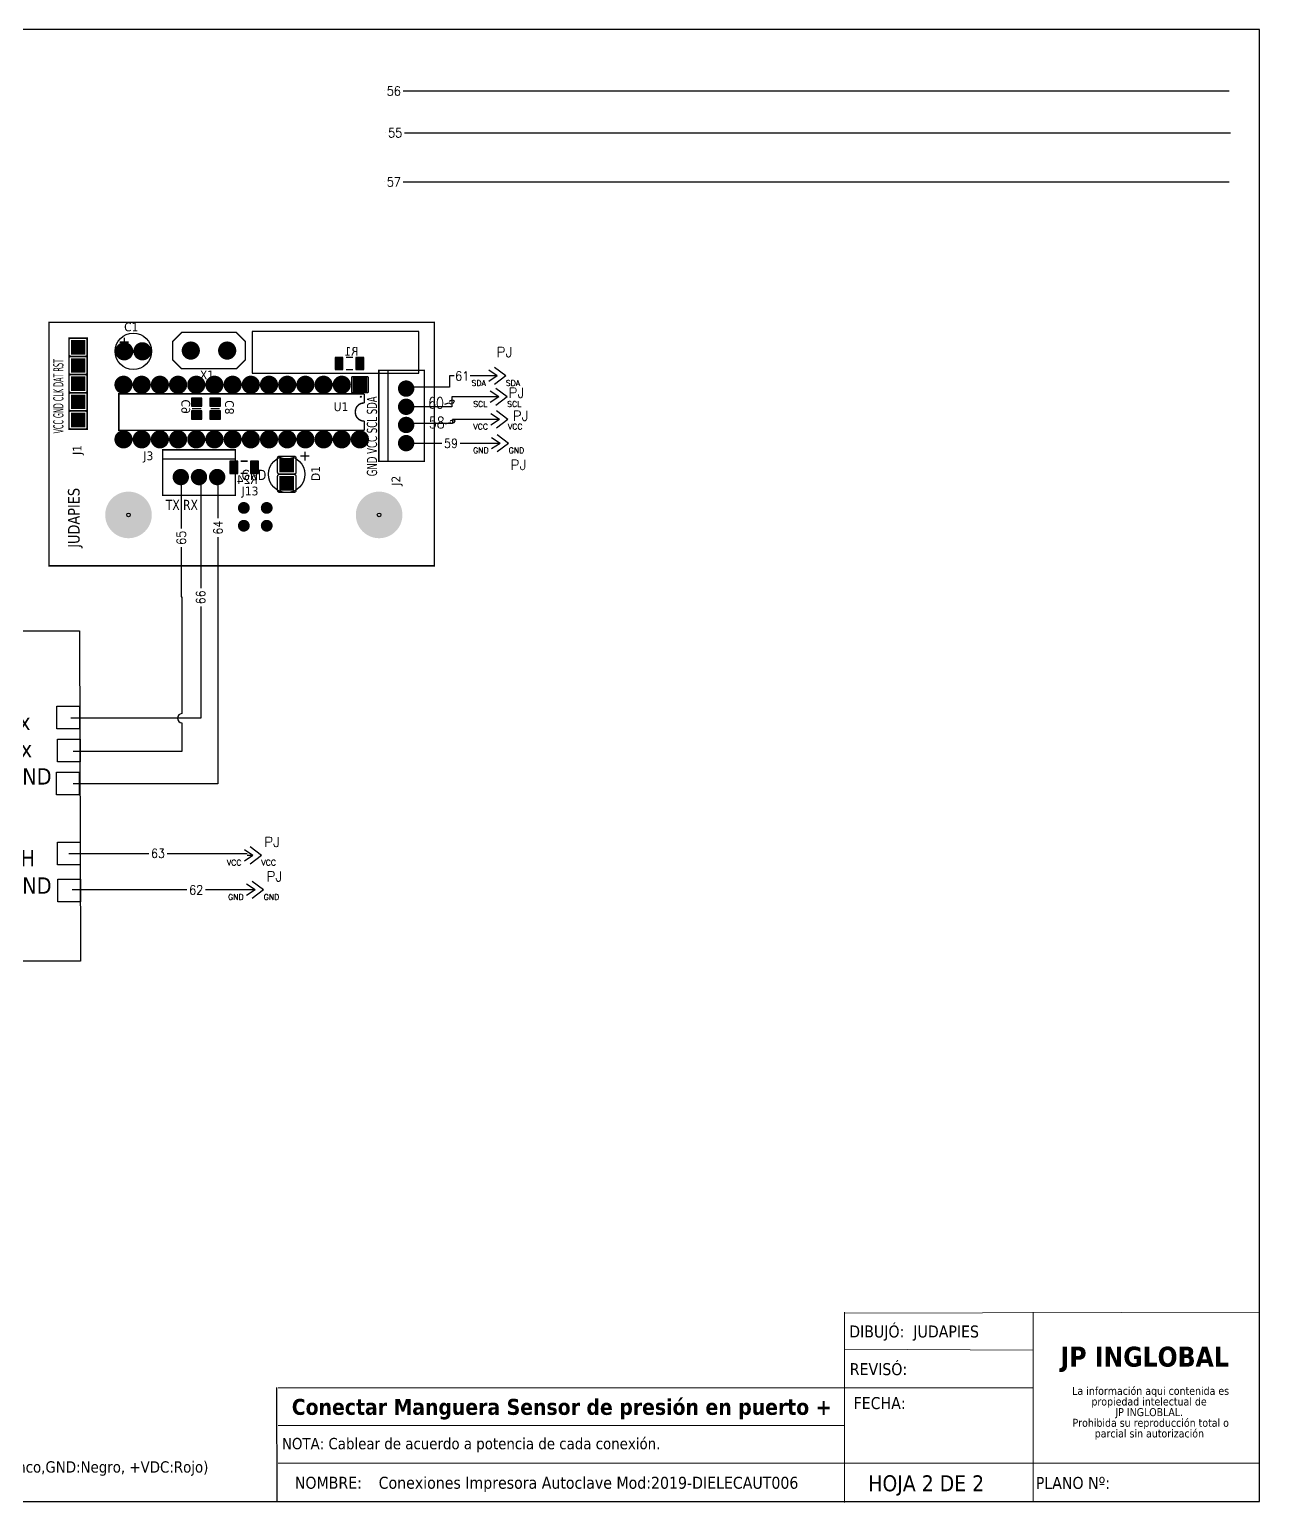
# Model space of a CAD drawing. Header units: millimetres. Extents: x 123.5 to 144.3, y 105.4 to 121.6.
# Drawn here: x 130.73 to 144.26, y 105.39 to 121.59 of the extents above; entities that cross this region are included whole.
import ezdxf
from ezdxf.enums import TextEntityAlignment as Align

# ---------------------------------------------------------------- set-up
doc = ezdxf.new("R2010")
doc.units = ezdxf.units.MM
doc.linetypes.add('CENTERX2', pattern=[20.32, 12.7, -2.54, 2.54, -2.54])
for name, color, linetype in [('BLK_12AWG', 7, 'Continuous'), ('CONTORNO', 179, 'Continuous'), ('DESC', 250, 'Continuous'), ('SYMS', 7, 'Continuous'), ('TAGS', 250, 'Continuous'), ('TERMS', 250, 'Continuous'), ('WIREFIXED', 7, 'Continuous'), ('WIRES', 7, 'Continuous')]:
    doc.layers.add(name, color=color, linetype=linetype)
doc.styles.add('SLDTEXTSTYLE0', font='tahoma.ttf')
doc.styles.add('SLDTEXTSTYLE1', font='')
doc.styles.get("Standard").update_dxf_attribs({"font": 'tahoma.ttf'})
doc.styles.add('WD', font='romans.shx')
doc.styles.get('SLDTEXTSTYLE1').set_extended_font_data('Tahoma', bold=True)

# ---------------------------------------------------------------- blocks, each defined once
blk = doc.blocks.new('SW_NOTE_2')
at = {"layer": 'CONTORNO', "color": 0, "char_height": 1.0583, "attachment_point": 2, "style": 'SLDTEXTSTYLE0'}
for s, insert in [('La información aqui contenida es ', (10.29, 1.34)), ('propiedad intelectual de', (10.08, -0.07)), ('JP INGLOBLAL.', (10.1, -1.48)), ('Prohibida su reproducción total o ', (10.3, -2.89)), ('parcial sin autorización', (10.12, -4.3))]:
    blk.add_mtext(s, dxfattribs=dict(at, insert=insert))
blk = doc.blocks.new('RPAD')
blk.add_trace([(-0.5, -0.5), (-0.5, 0.5), (0.5, -0.5), (0.5, 0.5)])
blk = doc.blocks.new('EPAD')
at = {"const_width": 0.5}
blk.add_lwpolyline([(-0.25, 0, 1), (0.25, 0, 1)], format="xyb", close=True, dxfattribs=at)
blk = doc.blocks.new('HT0_01')
for p, q in [((-0.0625, 0.0625), (0.0625, 0.0625)), ((-0.0625, -0.0625), (-0.0625, 0.0625)), ((0.0625, 0.0625), (0.0625, -0.0625)), ((0.0625, -0.0625), (-0.0625, -0.0625))]:
    blk.add_line(p, q)
at = {"style": 'WD', "flags": 1}
for tag, p in [('X4TERM01', (-0.0625, 0)), ('X2TERM01', (0, 0.0625)), ('X1TERM01', (0.0625, 0)), ('X8TERM01', (0, -0.0625))]:
    blk.add_attdef(tag, p, '', height=0.01, dxfattribs=at)
blk = doc.blocks.new('Printer')
at = {"layer": 'DESC'}
for points in [[(128.9442, 109.4405), (129.1299, 109.4405), (129.1299, 107.299), (128.9442, 107.299)], [(129.1197, 109.252), (130.5626, 109.252), (130.5678, 107.4352), (129.1249, 107.4352)]]:
    blk.add_lwpolyline(points, close=True, dxfattribs=at)
at = {"layer": 'SYMS'}
for p in [(130.499, 108.7756), (130.5028, 108.5938), (130.4979, 108.413), (130.5028, 108.027), (130.5049, 107.8249)]:
    blk.add_blockref('HT0_01', p, dxfattribs=at)
at = {"insert": (130.165, 108.7966), "char_height": 0.09, "attachment_point": 1}
blk.add_mtext_dynamic_manual_height_columns('\\A1;Tx\\PRx\\PGND\\P\\P\\PVH\\PGND', width=1.898738, gutter_width=1, heights=[0], dxfattribs=at)
blk = doc.blocks.new('HC02PJ')
for p, q in [((-0.031, 0), (-0.125, 0.062)), ((-0.031, 0), (-0.125, -0.062)), ((-0.031, 0), (-0.094, 0)), ((0.062, 0), (-0.062, 0.094)), ((0.062, 0), (-0.062, -0.094))]:
    blk.add_line(p, q)
at = {"style": 'WD', "width": 0.7}
for tag, p in [('DESC1', (0.094, 0.502)), ('DESC2', (0.094, 0.417)), ('INST', (0.094, 0.328)), ('LOC', (0.094, 0.243))]:
    blk.add_attdef(tag, p, '', height=0.0625, dxfattribs=at)
at = {"style": 'WD'}
for tag, p, height in [('TAG2', (0.094, 0.094), 0.109), ('X2LINK', (-0.062, 0.125), 0.01), ('X8LINK', (-0.062, -0.125), 0.01)]:
    blk.add_attdef(tag, p, '', height=height, dxfattribs=at)
for tag, p, height, flags in [('X4TERM01', (-0.094, 0), 0.0109, 1), ('FAMILY', (0.048, 0.121), 0.01, 9), ('X1TERM02', (0.062, 0), 0.0109, 1), ('X4TERMDESC01', (-0.094, -0.018), 0.01, 1), ('X1TERMDESC02', (0.062, -0.018), 0.01, 1)]:
    blk.add_attdef(tag, p, '', height=height, dxfattribs=dict(at, flags=flags))
at = {"linetype": 'Continuous', "style": 'WD', "flags": 8}
blk.add_attdef('TERM01', text='', height=0.0625, dxfattribs=at).set_placement((-0.156, -0.047), align=Align.TOP_RIGHT)
blk.add_attdef('TERM02', text='', height=0.0625, dxfattribs=at).set_placement((0.062, -0.047), align=Align.TOP_LEFT)
blk = doc.blocks.new('WD_WNH1')
at = {"style": 'WD', "width": 0.9}
blk.add_attdef('WIRENO', text='', height=0.1, dxfattribs=at).set_placement((0, 0), align=Align.MIDDLE_CENTER)
at = {"color": 7, "style": 'WD'}
for tag, p in [('X4_TINY_DOT_DONT_REMOVE', (-0.062, 0)), ('X1_TINY_DOT_DONT_REMOVE', (0.062, 0))]:
    blk.add_attdef(tag, p, '', height=0.0001, dxfattribs=at)
at = {"style": 'WD', "flags": 1}
for tag, p in [('X4TERM01', (-0.062, 0)), ('X1TERM01', (0.062, 0))]:
    blk.add_attdef(tag, p, '', height=0.01, dxfattribs=at)
for tag, p in [('W01USER', (0, 0.078)), ('W02USER', (0, 0.07)), ('W03USER', (0, 0.062)), ('W04USER', (0, 0.055)), ('W05USER', (0, 0.047)), ('W06USER', (0, 0.039)), ('W07USER', (0, 0.031)), ('W08USER', (0, 0.023)), ('W09USER', (0, 0.016)), ('W10USER', (0, 0.008))]:
    blk.add_attdef(tag, text='', height=0.005, dxfattribs=at).set_placement(p, align=Align.CENTER)
blk = doc.blocks.new('WD_WNV')
at = {"linetype": 'Continuous', "style": 'WD', "width": 0.8}
blk.add_attdef('WIRENO', text='', height=0.125, dxfattribs=at).set_placement((-0.05, 0), align=Align.MIDDLE_RIGHT)
at = {"style": 'WD', "flags": 1}
for tag, p in [('W01USER', (-0.062, 0.094)), ('W02USER', (-0.062, 0.086)), ('W03USER', (-0.062, 0.078)), ('W04USER', (-0.062, 0.07)), ('W05USER', (-0.062, 0.062)), ('W06USER', (-0.062, 0.055)), ('W07USER', (-0.062, 0.047)), ('W08USER', (-0.062, 0.039)), ('W09USER', (-0.062, 0.031)), ('W10USER', (-0.062, 0.023))]:
    blk.add_attdef(tag, text='', height=0.005, dxfattribs=at).set_placement(p, align=Align.CENTER)
blk = doc.blocks.new('WD_WNV1')
at = {"style": 'WD', "width": 0.9}
blk.add_attdef('WIRENO', text='', height=0.1, rotation=90, dxfattribs=at).set_placement((0, 0), align=Align.MIDDLE_CENTER)
at = {"style": 'WD', "flags": 1}
for tag, p in [('W01USER', (0, 0.078)), ('W02USER', (0, 0.07)), ('W03USER', (0, 0.062)), ('W04USER', (0, 0.055)), ('W05USER', (0, 0.047)), ('W06USER', (0, 0.039)), ('W07USER', (0, 0.031)), ('W08USER', (0, 0.023)), ('W09USER', (0, 0.016)), ('W10USER', (0, 0.008))]:
    blk.add_attdef(tag, text='', height=0.005, dxfattribs=at).set_placement(p, align=Align.CENTER)
at = {"color": 7, "style": 'WD'}
for tag, p in [('X2_TINY_DOT_DONT_REMOVE', (0, 0.062)), ('X8_TINY_DOT_DONT_REMOVE', (0, -0.062))]:
    blk.add_attdef(tag, p, '', height=0.0001, dxfattribs=at)
at = {"style": 'WD', "flags": 1}
for tag, p in [('X2TERM01', (0, 0.062)), ('X8TERM01', (0, -0.062))]:
    blk.add_attdef(tag, p, '', height=0.01, dxfattribs=at)

msp = doc.modelspace()

# ---------------------------------------------------------------- linework, layer by layer
at = {"color": 7, "linetype": 'Continuous'}
for p, q in [((144.256, 121.59), (123.506, 121.59)), ((144.256, 105.405), (144.256, 121.59)), ((123.506, 105.405), (144.256, 105.405))]:
    msp.add_line(p, q, dxfattribs=at)
at = {"color": 7, "linetype": 'CENTERX2', "lineweight": 0}
for p in [(144.256, 108.823), (133.462, 105.405)]:
    msp.add_line(p, (144.256, 105.405), dxfattribs=at)
at = {"color": 7, "linetype": 'Continuous', "lineweight": 0}
for p, q in [((144.256, 107.486), (139.686, 107.478)), ((139.691, 107.486), (139.691, 105.394)), ((141.766, 107.486), (141.766, 105.397)), ((141.766, 107.071), (139.692, 107.079)), ((141.766, 106.656), (133.465, 106.656)), ((139.691, 106.241), (133.465, 106.241)), ((144.256, 105.826), (133.465, 105.826))]:
    msp.add_line(p, q, dxfattribs=at)
for points, const_width in [([(130.944, 115.693), (135.181, 115.693), (135.181, 118.37), (130.944, 118.37), (130.944, 115.693)], 0.016), ([(130.944, 115.693), (135.181, 115.693), (135.181, 118.37), (130.944, 118.37), (130.944, 115.693)], 0.016), ([(130.944, 115.693), (135.181, 115.693), (135.181, 118.37), (130.944, 118.37), (130.944, 115.693)], 0.016), ([(133.003, 117.86), (132.403, 117.86), (132.303, 117.96), (132.303, 118.16), (132.403, 118.26), (133.003, 118.26), (133.103, 118.16), (133.103, 117.96), (133.003, 117.86)], 0.016), ([(133.003, 117.86), (132.403, 117.86), (132.303, 117.96), (132.303, 118.16), (132.403, 118.26), (133.003, 118.26), (133.103, 118.16), (133.103, 117.96), (133.003, 117.86)], 0.016), ([(133.003, 117.86), (132.403, 117.86), (132.303, 117.96), (132.303, 118.16), (132.403, 118.26), (133.003, 118.26), (133.103, 118.16), (133.103, 117.96), (133.003, 117.86)], 0.016), ([(131.164, 117.196), (131.364, 117.196), (131.364, 118.196), (131.164, 118.196), (131.164, 117.196)], 0.016), ([(131.164, 117.196), (131.364, 117.196), (131.364, 118.196), (131.164, 118.196), (131.164, 117.196)], 0.016), ([(131.164, 117.196), (131.364, 117.196), (131.364, 118.196), (131.164, 118.196), (131.164, 117.196)], 0.016), ([(131.721, 118.152), (131.821, 118.152)], 0.016), ([(131.721, 118.152), (131.821, 118.152)], 0.016), ([(131.721, 118.152), (131.821, 118.152)], 0.016), ([(131.771, 118.202), (131.771, 118.102)], 0.016), ([(131.771, 118.202), (131.771, 118.102)], 0.016), ([(131.771, 118.202), (131.771, 118.102)], 0.016), ([(134.287, 117.985), (134.208, 117.985)], 0.0157), ([(134.287, 117.985), (134.208, 117.985)], 0.0157), ([(134.287, 117.985), (134.208, 117.985)], 0.0157), ([(134.287, 117.851), (134.208, 117.851)], 0.0157), ([(134.287, 117.851), (134.208, 117.851)], 0.0157), ([(134.287, 117.851), (134.208, 117.851)], 0.0157), ([(134.571, 116.842), (135.071, 116.842), (135.071, 117.842), (134.571, 117.842), (134.571, 116.842)], 0.016), ([(134.571, 116.842), (135.071, 116.842), (135.071, 117.842), (134.571, 117.842), (134.571, 116.842)], 0.016), ([(134.571, 116.842), (135.071, 116.842), (135.071, 117.842), (134.571, 117.842), (134.571, 116.842)], 0.016), ([(134.671, 116.842), (134.671, 117.842)], 0.016), ([(134.671, 116.842), (134.671, 117.842)], 0.016), ([(134.671, 116.842), (134.671, 117.842)], 0.016), ([(134.412, 117.584), (131.712, 117.584), (131.712, 117.184), (134.412, 117.184)], 0.016), ([(134.412, 117.584), (131.712, 117.584), (131.712, 117.184), (134.412, 117.184)], 0.016), ([(134.412, 117.584), (131.712, 117.584), (131.712, 117.184), (134.412, 117.184)], 0.016), ([(134.412, 117.584), (134.412, 117.484)], 0.016), ([(134.412, 117.584), (134.412, 117.484)], 0.016), ([(134.412, 117.584), (134.412, 117.484)], 0.016), ([(132.515, 117.422), (132.617, 117.422)], 0.0157), ([(132.515, 117.422), (132.617, 117.422)], 0.0157), ([(132.515, 117.422), (132.617, 117.422)], 0.0157), ([(132.72, 117.422), (132.822, 117.422)], 0.0157), ([(132.72, 117.422), (132.822, 117.422)], 0.0157), ([(132.72, 117.422), (132.822, 117.422)], 0.0157), ([(134.412, 117.484), (134.391, 117.482), (134.372, 117.477), (134.355, 117.468), (134.34, 117.456), (134.328, 117.441), (134.319, 117.424), (134.314, 117.405), (134.312, 117.384)], 0.016), ([(134.412, 117.484), (134.391, 117.482), (134.372, 117.477), (134.355, 117.468), (134.34, 117.456), (134.328, 117.441), (134.319, 117.424), (134.314, 117.405), (134.312, 117.384)], 0.016), ([(134.412, 117.484), (134.391, 117.482), (134.372, 117.477), (134.355, 117.468), (134.34, 117.456), (134.328, 117.441), (134.319, 117.424), (134.314, 117.405), (134.312, 117.384)], 0.016), ([(134.412, 117.284), (134.391, 117.286), (134.372, 117.292), (134.355, 117.301), (134.34, 117.313), (134.328, 117.328), (134.319, 117.345), (134.314, 117.364), (134.312, 117.384)], 0.016), ([(134.412, 117.284), (134.391, 117.286), (134.372, 117.292), (134.355, 117.301), (134.34, 117.313), (134.328, 117.328), (134.319, 117.345), (134.314, 117.364), (134.312, 117.384)], 0.016), ([(134.412, 117.284), (134.391, 117.286), (134.372, 117.292), (134.355, 117.301), (134.34, 117.313), (134.328, 117.328), (134.319, 117.345), (134.314, 117.364), (134.312, 117.384)], 0.016), ([(134.412, 117.184), (134.412, 117.284)], 0.016), ([(134.412, 117.184), (134.412, 117.284)], 0.016), ([(134.412, 117.184), (134.412, 117.284)], 0.016), ([(132.193, 116.469), (132.993, 116.469), (132.993, 116.969), (132.193, 116.969), (132.193, 116.469)], 0.016), ([(132.193, 116.469), (132.993, 116.469), (132.993, 116.969), (132.193, 116.969), (132.193, 116.469)], 0.016), ([(132.193, 116.469), (132.993, 116.469), (132.993, 116.969), (132.193, 116.969), (132.193, 116.469)], 0.016), ([(133.758, 116.95), (133.758, 116.85)], 0.016), ([(133.758, 116.95), (133.758, 116.85)], 0.016), ([(133.758, 116.95), (133.758, 116.85)], 0.016), ([(132.193, 116.869), (132.993, 116.869)], 0.016), ([(132.193, 116.869), (132.993, 116.869)], 0.016), ([(132.193, 116.869), (132.993, 116.869)], 0.016), ([(133.051, 116.844), (133.129, 116.844)], 0.0157), ([(133.051, 116.844), (133.129, 116.844)], 0.0157), ([(133.051, 116.844), (133.129, 116.844)], 0.0157), ([(133.808, 116.9), (133.708, 116.9)], 0.016), ([(133.808, 116.9), (133.708, 116.9)], 0.016), ([(133.808, 116.9), (133.708, 116.9)], 0.016), ([(133.051, 116.71), (133.129, 116.71)], 0.0157), ([(133.051, 116.71), (133.129, 116.71)], 0.0157), ([(133.051, 116.71), (133.129, 116.71)], 0.0157)]:
    msp.add_lwpolyline(points, dxfattribs=dict(const_width=const_width))
msp.add_lwpolyline([(133.178, 117.813), (135.01, 117.813), (135.01, 118.268), (133.178, 118.268), (133.178, 117.813)])
for points in [[(131.164, 118.016), (131.164, 118.176), (131.164, 118.178), (131.164, 118.18), (131.165, 118.182), (131.165, 118.184), (131.166, 118.186), (131.167, 118.188), (131.168, 118.189), (131.17, 118.19), (131.171, 118.192), (131.173, 118.193), (131.174, 118.194), (131.176, 118.195), (131.178, 118.195), (131.18, 118.196), (131.182, 118.196), (131.184, 118.196), (131.344, 118.196), (131.346, 118.196), (131.348, 118.196), (131.35, 118.195), (131.352, 118.195), (131.354, 118.194), (131.355, 118.193), (131.357, 118.192), (131.358, 118.19), (131.359, 118.189), (131.361, 118.188), (131.362, 118.186), (131.362, 118.184), (131.363, 118.182), (131.364, 118.18), (131.364, 118.178), (131.364, 118.176), (131.364, 118.016), (131.364, 118.014), (131.364, 118.012), (131.363, 118.01), (131.362, 118.008), (131.362, 118.007), (131.361, 118.005), (131.359, 118.003), (131.358, 118.002), (131.357, 118.001), (131.355, 118), (131.354, 117.999), (131.352, 117.998), (131.35, 117.997), (131.348, 117.997), (131.346, 117.996), (131.344, 117.996), (131.184, 117.996), (131.182, 117.996), (131.18, 117.997), (131.178, 117.997), (131.176, 117.998), (131.174, 117.999), (131.173, 118), (131.171, 118.001), (131.17, 118.002), (131.168, 118.003), (131.167, 118.005), (131.166, 118.007), (131.165, 118.008), (131.165, 118.01), (131.164, 118.012), (131.164, 118.014), (131.164, 118.016)], [(131.164, 117.816), (131.164, 117.976), (131.164, 117.978), (131.164, 117.98), (131.165, 117.982), (131.165, 117.984), (131.166, 117.986), (131.167, 117.988), (131.168, 117.989), (131.17, 117.99), (131.171, 117.992), (131.173, 117.993), (131.174, 117.994), (131.176, 117.995), (131.178, 117.995), (131.18, 117.996), (131.182, 117.996), (131.184, 117.996), (131.344, 117.996), (131.346, 117.996), (131.348, 117.996), (131.35, 117.995), (131.352, 117.995), (131.354, 117.994), (131.355, 117.993), (131.357, 117.992), (131.358, 117.99), (131.359, 117.989), (131.361, 117.988), (131.362, 117.986), (131.362, 117.984), (131.363, 117.982), (131.364, 117.98), (131.364, 117.978), (131.364, 117.976), (131.364, 117.816), (131.364, 117.814), (131.364, 117.812), (131.363, 117.81), (131.362, 117.808), (131.362, 117.807), (131.361, 117.805), (131.359, 117.803), (131.358, 117.802), (131.357, 117.801), (131.355, 117.8), (131.354, 117.799), (131.352, 117.798), (131.35, 117.797), (131.348, 117.797), (131.346, 117.796), (131.344, 117.796), (131.184, 117.796), (131.182, 117.796), (131.18, 117.797), (131.178, 117.797), (131.176, 117.798), (131.174, 117.799), (131.173, 117.8), (131.171, 117.801), (131.17, 117.802), (131.168, 117.803), (131.167, 117.805), (131.166, 117.807), (131.165, 117.808), (131.165, 117.81), (131.164, 117.812), (131.164, 117.814), (131.164, 117.816)], [(134.176, 117.985), (134.09, 117.985), (134.09, 117.851), (134.176, 117.851), (134.176, 117.985)], [(134.405, 117.985), (134.319, 117.985), (134.319, 117.851), (134.405, 117.851), (134.405, 117.985)], [(131.164, 117.616), (131.164, 117.776), (131.164, 117.778), (131.164, 117.78), (131.165, 117.782), (131.165, 117.784), (131.166, 117.786), (131.167, 117.788), (131.168, 117.789), (131.17, 117.79), (131.171, 117.792), (131.173, 117.793), (131.174, 117.794), (131.176, 117.795), (131.178, 117.795), (131.18, 117.796), (131.182, 117.796), (131.184, 117.796), (131.344, 117.796), (131.346, 117.796), (131.348, 117.796), (131.35, 117.795), (131.352, 117.795), (131.354, 117.794), (131.355, 117.793), (131.357, 117.792), (131.358, 117.79), (131.359, 117.789), (131.361, 117.788), (131.362, 117.786), (131.362, 117.784), (131.363, 117.782), (131.364, 117.78), (131.364, 117.778), (131.364, 117.776), (131.364, 117.616), (131.364, 117.614), (131.364, 117.612), (131.363, 117.61), (131.362, 117.608), (131.362, 117.607), (131.361, 117.605), (131.359, 117.603), (131.358, 117.602), (131.357, 117.601), (131.355, 117.6), (131.354, 117.599), (131.352, 117.598), (131.35, 117.597), (131.348, 117.597), (131.346, 117.596), (131.344, 117.596), (131.184, 117.596), (131.182, 117.596), (131.18, 117.597), (131.178, 117.597), (131.176, 117.598), (131.174, 117.599), (131.173, 117.6), (131.171, 117.601), (131.17, 117.602), (131.168, 117.603), (131.167, 117.605), (131.166, 117.607), (131.165, 117.608), (131.165, 117.61), (131.164, 117.612), (131.164, 117.614), (131.164, 117.616)], [(134.453, 117.764), (134.453, 117.604), (134.453, 117.602), (134.452, 117.601), (134.451, 117.599), (134.45, 117.597), (134.449, 117.596), (134.447, 117.595), (134.445, 117.595), (134.443, 117.594), (134.283, 117.594), (134.281, 117.595), (134.279, 117.595), (134.278, 117.596), (134.276, 117.597), (134.275, 117.599), (134.274, 117.601), (134.273, 117.602), (134.273, 117.604), (134.273, 117.764), (134.273, 117.766), (134.274, 117.768), (134.275, 117.77), (134.276, 117.772), (134.278, 117.773), (134.279, 117.774), (134.281, 117.774), (134.283, 117.774), (134.443, 117.774), (134.445, 117.774), (134.447, 117.774), (134.449, 117.773), (134.45, 117.772), (134.451, 117.77), (134.452, 117.768), (134.453, 117.766), (134.453, 117.764)], [(131.164, 117.416), (131.164, 117.576), (131.164, 117.578), (131.164, 117.58), (131.165, 117.582), (131.165, 117.584), (131.166, 117.586), (131.167, 117.588), (131.168, 117.589), (131.17, 117.59), (131.171, 117.592), (131.173, 117.593), (131.174, 117.594), (131.176, 117.595), (131.178, 117.595), (131.18, 117.596), (131.182, 117.596), (131.184, 117.596), (131.344, 117.596), (131.346, 117.596), (131.348, 117.596), (131.35, 117.595), (131.352, 117.595), (131.354, 117.594), (131.355, 117.593), (131.357, 117.592), (131.358, 117.59), (131.359, 117.589), (131.361, 117.588), (131.362, 117.586), (131.362, 117.584), (131.363, 117.582), (131.364, 117.58), (131.364, 117.578), (131.364, 117.576), (131.364, 117.416), (131.364, 117.414), (131.364, 117.412), (131.363, 117.41), (131.362, 117.408), (131.362, 117.407), (131.361, 117.405), (131.359, 117.403), (131.358, 117.402), (131.357, 117.401), (131.355, 117.4), (131.354, 117.399), (131.352, 117.398), (131.35, 117.397), (131.348, 117.397), (131.346, 117.396), (131.344, 117.396), (131.184, 117.396), (131.182, 117.396), (131.18, 117.397), (131.178, 117.397), (131.176, 117.398), (131.174, 117.399), (131.173, 117.4), (131.171, 117.401), (131.17, 117.402), (131.168, 117.403), (131.167, 117.405), (131.166, 117.407), (131.165, 117.408), (131.165, 117.41), (131.164, 117.412), (131.164, 117.414), (131.164, 117.416)], [(132.509, 117.538), (132.509, 117.448), (132.623, 117.448), (132.623, 117.538), (132.509, 117.538)], [(132.714, 117.538), (132.714, 117.448), (132.828, 117.448), (132.828, 117.538), (132.714, 117.538)], [(131.164, 117.216), (131.164, 117.376), (131.164, 117.378), (131.164, 117.38), (131.165, 117.382), (131.165, 117.384), (131.166, 117.386), (131.167, 117.388), (131.168, 117.389), (131.17, 117.39), (131.171, 117.392), (131.173, 117.393), (131.174, 117.394), (131.176, 117.395), (131.178, 117.395), (131.18, 117.396), (131.182, 117.396), (131.184, 117.396), (131.344, 117.396), (131.346, 117.396), (131.348, 117.396), (131.35, 117.395), (131.352, 117.395), (131.354, 117.394), (131.355, 117.393), (131.357, 117.392), (131.358, 117.39), (131.359, 117.389), (131.361, 117.388), (131.362, 117.386), (131.362, 117.384), (131.363, 117.382), (131.364, 117.38), (131.364, 117.378), (131.364, 117.376), (131.364, 117.216), (131.364, 117.214), (131.364, 117.212), (131.363, 117.21), (131.362, 117.208), (131.362, 117.207), (131.361, 117.205), (131.359, 117.203), (131.358, 117.202), (131.357, 117.201), (131.355, 117.2), (131.354, 117.199), (131.352, 117.198), (131.35, 117.197), (131.348, 117.197), (131.346, 117.196), (131.344, 117.196), (131.184, 117.196), (131.182, 117.196), (131.18, 117.197), (131.178, 117.197), (131.176, 117.198), (131.174, 117.199), (131.173, 117.2), (131.171, 117.201), (131.17, 117.202), (131.168, 117.203), (131.167, 117.205), (131.166, 117.207), (131.165, 117.208), (131.165, 117.21), (131.164, 117.212), (131.164, 117.214), (131.164, 117.216)], [(132.509, 117.396), (132.509, 117.306), (132.623, 117.306), (132.623, 117.396), (132.509, 117.396)], [(132.714, 117.396), (132.714, 117.306), (132.828, 117.306), (132.828, 117.396), (132.714, 117.396)], [(132.933, 116.71), (133.019, 116.71), (133.019, 116.844), (132.933, 116.844), (132.933, 116.71)], [(133.161, 116.71), (133.247, 116.71), (133.247, 116.844), (133.161, 116.844), (133.161, 116.71)], [(133.658, 116.88), (133.658, 116.72), (133.658, 116.718), (133.658, 116.716), (133.658, 116.714), (133.657, 116.712), (133.656, 116.711), (133.655, 116.709), (133.654, 116.707), (133.653, 116.706), (133.651, 116.705), (133.65, 116.704), (133.648, 116.703), (133.646, 116.702), (133.644, 116.701), (133.643, 116.701), (133.641, 116.7), (133.638, 116.7), (133.478, 116.7), (133.476, 116.7), (133.474, 116.701), (133.472, 116.701), (133.471, 116.702), (133.469, 116.703), (133.467, 116.704), (133.466, 116.705), (133.464, 116.706), (133.463, 116.707), (133.462, 116.709), (133.461, 116.711), (133.46, 116.712), (133.459, 116.714), (133.459, 116.716), (133.459, 116.718), (133.458, 116.72), (133.458, 116.88), (133.459, 116.882), (133.459, 116.884), (133.459, 116.886), (133.46, 116.888), (133.461, 116.89), (133.462, 116.891), (133.463, 116.893), (133.464, 116.894), (133.466, 116.896), (133.467, 116.897), (133.469, 116.898), (133.471, 116.899), (133.472, 116.899), (133.474, 116.9), (133.476, 116.9), (133.478, 116.9), (133.638, 116.9), (133.641, 116.9), (133.643, 116.9), (133.644, 116.899), (133.646, 116.899), (133.648, 116.898), (133.65, 116.897), (133.651, 116.896), (133.653, 116.894), (133.654, 116.893), (133.655, 116.891), (133.656, 116.89), (133.657, 116.888), (133.658, 116.886), (133.658, 116.884), (133.658, 116.882), (133.658, 116.88)], [(133.658, 116.68), (133.658, 116.52), (133.658, 116.518), (133.658, 116.516), (133.658, 116.514), (133.657, 116.512), (133.656, 116.511), (133.655, 116.509), (133.654, 116.507), (133.653, 116.506), (133.651, 116.505), (133.65, 116.504), (133.648, 116.503), (133.646, 116.502), (133.644, 116.501), (133.643, 116.501), (133.641, 116.5), (133.638, 116.5), (133.478, 116.5), (133.476, 116.5), (133.474, 116.501), (133.472, 116.501), (133.471, 116.502), (133.469, 116.503), (133.467, 116.504), (133.466, 116.505), (133.464, 116.506), (133.463, 116.507), (133.462, 116.509), (133.461, 116.511), (133.46, 116.512), (133.459, 116.514), (133.459, 116.516), (133.459, 116.518), (133.458, 116.52), (133.458, 116.68), (133.459, 116.682), (133.459, 116.684), (133.459, 116.686), (133.46, 116.688), (133.461, 116.69), (133.462, 116.691), (133.463, 116.693), (133.464, 116.694), (133.466, 116.696), (133.467, 116.697), (133.469, 116.698), (133.471, 116.699), (133.472, 116.699), (133.474, 116.7), (133.476, 116.7), (133.478, 116.7), (133.638, 116.7), (133.641, 116.7), (133.643, 116.7), (133.644, 116.699), (133.646, 116.699), (133.648, 116.698), (133.65, 116.697), (133.651, 116.696), (133.653, 116.694), (133.654, 116.693), (133.655, 116.691), (133.656, 116.69), (133.657, 116.688), (133.658, 116.686), (133.658, 116.684), (133.658, 116.682), (133.658, 116.68)]]:
    msp.add_lwpolyline(points, close=True)
for centre, radius in [((131.871, 118.052), 0.2), ((131.871, 118.052), 0.2), ((131.871, 118.052), 0.2), ((131.264, 118.096), 0.05), ((131.771, 118.052), 0.05), ((131.971, 118.052), 0.05), ((132.503, 118.06), 0.05), ((132.903, 118.06), 0.05), ((131.264, 117.896), 0.05), ((131.264, 117.696), 0.05), ((131.763, 117.684), 0.02), ((131.963, 117.684), 0.02), ((132.163, 117.684), 0.02), ((132.363, 117.684), 0.02), ((132.563, 117.684), 0.02), ((132.763, 117.684), 0.02), ((132.963, 117.684), 0.02), ((133.163, 117.684), 0.02), ((133.363, 117.684), 0.02), ((133.563, 117.684), 0.02), ((133.763, 117.684), 0.02), ((133.963, 117.684), 0.02), ((134.163, 117.684), 0.02), ((134.363, 117.684), 0.02), ((134.871, 117.642), 0.02), ((131.264, 117.496), 0.05), ((134.372, 117.552), 0.00566), ((134.372, 117.552), 0.00566), ((134.372, 117.552), 0.00566), ((134.871, 117.442), 0.02), ((131.264, 117.296), 0.05), ((134.871, 117.242), 0.02), ((131.763, 117.084), 0.02), ((131.963, 117.084), 0.02), ((132.163, 117.084), 0.02), ((132.363, 117.084), 0.02), ((132.563, 117.084), 0.02), ((132.763, 117.084), 0.02), ((132.963, 117.084), 0.02), ((133.163, 117.084), 0.02), ((133.363, 117.084), 0.02), ((133.563, 117.084), 0.02), ((133.763, 117.084), 0.02), ((133.963, 117.084), 0.02), ((134.163, 117.084), 0.02), ((134.362, 117.084), 0.02), ((134.871, 117.042), 0.02), ((133.558, 116.7), 0.2), ((133.558, 116.7), 0.2), ((133.558, 116.7), 0.2), ((133.558, 116.8), 0.05), ((132.393, 116.669), 0.02), ((132.593, 116.669), 0.02), ((132.793, 116.669), 0.02), ((133.558, 116.6), 0.05), ((133.558, 116.7), 0), ((133.558, 116.7), 0), ((133.558, 116.7), 0), ((131.818, 116.253), 0.02), ((134.574, 116.253), 0.02)]:
    msp.add_circle(centre, radius)
at = {"layer": 'BLK_12AWG'}
for p, q in [((134.839, 120.914), (143.923, 120.914)), ((134.854, 120.454), (143.937, 120.454)), ((134.839, 119.914), (143.923, 119.914))]:
    msp.add_line(p, q, dxfattribs=at)
at = {"layer": 'DESC'}
msp.add_line((133.453, 105.415), (133.449, 106.661), dxfattribs=at)
at = {"layer": 'WIREFIXED'}
for points in [[(135.297, 117.471), (135.342, 117.486), (135.362, 117.476), (135.392, 117.486), (135.402, 117.506), (135.382, 117.516), (135.352, 117.506), (135.347, 117.496)], [(135.305, 117.254), (135.35, 117.27), (135.37, 117.26), (135.399, 117.27), (135.409, 117.289), (135.39, 117.299), (135.36, 117.289), (135.355, 117.279)]]:
    msp.add_lwpolyline(points, dxfattribs=at)
at = {"layer": 'WIRES'}
for p, q in [((135.349, 117.781), (135.349, 117.658)), ((135.398, 117.781), (135.349, 117.781)), ((135.811, 117.781), (135.576, 117.781)), ((135.349, 117.658), (134.901, 117.658)), ((135.372, 117.442), (134.878, 117.442)), ((135.826, 117.55), (135.372, 117.55)), ((135.372, 117.55), (135.372, 117.442)), ((135.834, 117.302), (135.38, 117.302)), ((135.38, 117.302), (135.38, 117.257)), ((135.38, 117.257), (134.87, 117.257)), ((135.262, 117.04), (134.886, 117.04)), ((135.841, 117.04), (135.466, 117.04)), ((132.398, 116.65), (132.398, 116.102)), ((132.612, 116.675), (132.612, 115.448)), ((132.802, 116.651), (132.802, 116.217)), ((132.802, 116.009), (132.802, 115.574)), ((132.398, 115.899), (132.398, 115.351)), ((132.802, 115.574), (132.802, 113.298)), ((132.398, 115.351), (132.406, 115.351)), ((132.406, 115.351), (132.406, 114.068)), ((132.612, 115.245), (132.612, 114.018)), ((132.612, 114.018), (131.185, 114.018)), ((132.406, 113.968), (132.406, 113.653)), ((132.406, 113.653), (131.21, 113.653)), ((132.802, 113.298), (131.21, 113.298)), ((131.161, 112.532), (132.04, 112.532)), ((132.244, 112.532), (133.123, 112.532)), ((132.461, 112.13), (131.198, 112.13)), ((133.147, 112.13), (132.664, 112.13))]:
    msp.add_line(p, q, dxfattribs=at)
msp.add_arc((132.406, 114.018), 0.05, 90, 270, dxfattribs=at)

# ---------------------------------------------------------------- block references
at = {"zscale": 2}
for p, xscale, yscale, rotation in [((131.264, 118.096), 0.16, 0.16, 90), ((131.264, 117.896), 0.16, 0.16, 90), ((131.264, 117.696), 0.16, 0.16, 90), ((134.363, 117.684), 0.16, 0.16, 270), ((131.264, 117.496), 0.16, 0.16, 90), ((132.566, 117.493), 0.09, 0.114, 90), ((132.771, 117.493), 0.09, 0.114, 90), ((131.264, 117.296), 0.16, 0.16, 90), ((132.566, 117.351), 0.09, 0.114, 90), ((132.771, 117.351), 0.09, 0.114, 90), ((132.976, 116.777), 0.086, 0.134, 180), ((133.204, 116.777), 0.086, 0.134, 180), ((133.558, 116.8), 0.16, 0.16, 270), ((133.558, 116.6), 0.16, 0.16, 270)]:
    msp.add_blockref('RPAD', p, dxfattribs=dict(at, xscale=xscale, yscale=yscale, rotation=rotation))
for name, p, xscale, yscale in [('EPAD', (131.771, 118.052), 0.2, 0.2), ('EPAD', (131.771, 118.052), 0.16, 0.16), ('EPAD', (131.971, 118.052), 0.2, 0.2), ('EPAD', (131.971, 118.052), 0.16, 0.16), ('EPAD', (132.503, 118.06), 0.2, 0.2), ('EPAD', (132.503, 118.06), 0.16, 0.16), ('EPAD', (132.903, 118.06), 0.2, 0.2), ('EPAD', (132.903, 118.06), 0.16, 0.16), ('RPAD', (134.133, 117.918), 0.086, 0.134), ('RPAD', (134.362, 117.918), 0.086, 0.134), ('EPAD', (131.763, 117.684), 0.2, 0.2), ('EPAD', (131.763, 117.684), 0.16, 0.16), ('EPAD', (131.963, 117.684), 0.2, 0.2), ('EPAD', (131.963, 117.684), 0.16, 0.16), ('EPAD', (132.163, 117.684), 0.2, 0.2), ('EPAD', (132.163, 117.684), 0.16, 0.16), ('EPAD', (132.363, 117.684), 0.2, 0.2), ('EPAD', (132.363, 117.684), 0.16, 0.16), ('EPAD', (132.563, 117.684), 0.2, 0.2), ('EPAD', (132.563, 117.684), 0.16, 0.16), ('EPAD', (132.763, 117.684), 0.2, 0.2), ('EPAD', (132.763, 117.684), 0.16, 0.16), ('EPAD', (132.963, 117.684), 0.2, 0.2), ('EPAD', (132.963, 117.684), 0.16, 0.16), ('EPAD', (133.163, 117.684), 0.2, 0.2), ('EPAD', (133.163, 117.684), 0.16, 0.16), ('EPAD', (133.363, 117.684), 0.2, 0.2), ('EPAD', (133.363, 117.684), 0.16, 0.16), ('EPAD', (133.563, 117.684), 0.2, 0.2), ('EPAD', (133.563, 117.684), 0.16, 0.16), ('EPAD', (133.763, 117.684), 0.2, 0.2), ('EPAD', (133.763, 117.684), 0.16, 0.16), ('EPAD', (133.963, 117.684), 0.2, 0.2), ('EPAD', (133.963, 117.684), 0.16, 0.16), ('EPAD', (134.163, 117.684), 0.2, 0.2), ('EPAD', (134.163, 117.684), 0.16, 0.16), ('EPAD', (134.871, 117.642), 0.18, 0.18), ('EPAD', (134.871, 117.642), 0.16, 0.16), ('EPAD', (134.871, 117.442), 0.18, 0.18), ('EPAD', (134.871, 117.442), 0.16, 0.16), ('EPAD', (134.871, 117.242), 0.18, 0.18), ('EPAD', (134.871, 117.242), 0.16, 0.16), ('EPAD', (131.763, 117.084), 0.2, 0.2), ('EPAD', (131.763, 117.084), 0.16, 0.16), ('EPAD', (131.963, 117.084), 0.2, 0.2), ('EPAD', (131.963, 117.084), 0.16, 0.16), ('EPAD', (132.163, 117.084), 0.2, 0.2), ('EPAD', (132.163, 117.084), 0.16, 0.16), ('EPAD', (132.363, 117.084), 0.2, 0.2), ('EPAD', (132.363, 117.084), 0.16, 0.16), ('EPAD', (132.563, 117.084), 0.2, 0.2), ('EPAD', (132.563, 117.084), 0.16, 0.16), ('EPAD', (132.763, 117.084), 0.2, 0.2), ('EPAD', (132.763, 117.084), 0.16, 0.16), ('EPAD', (132.963, 117.084), 0.2, 0.2), ('EPAD', (132.963, 117.084), 0.16, 0.16), ('EPAD', (133.163, 117.084), 0.2, 0.2), ('EPAD', (133.163, 117.084), 0.16, 0.16), ('EPAD', (133.363, 117.084), 0.2, 0.2), ('EPAD', (133.363, 117.084), 0.16, 0.16), ('EPAD', (133.563, 117.084), 0.2, 0.2), ('EPAD', (133.563, 117.084), 0.16, 0.16), ('EPAD', (133.763, 117.084), 0.2, 0.2), ('EPAD', (133.763, 117.084), 0.16, 0.16), ('EPAD', (133.963, 117.084), 0.2, 0.2), ('EPAD', (133.963, 117.084), 0.16, 0.16), ('EPAD', (134.163, 117.084), 0.2, 0.2), ('EPAD', (134.163, 117.084), 0.16, 0.16), ('EPAD', (134.362, 117.084), 0.2, 0.2), ('EPAD', (134.362, 117.084), 0.16, 0.16), ('EPAD', (134.871, 117.042), 0.18, 0.18), ('EPAD', (134.871, 117.042), 0.16, 0.16), ('EPAD', (132.393, 116.669), 0.18, 0.18), ('EPAD', (132.393, 116.669), 0.16, 0.16), ('EPAD', (132.593, 116.669), 0.18, 0.18), ('EPAD', (132.593, 116.669), 0.16, 0.16), ('EPAD', (132.793, 116.669), 0.18, 0.18), ('EPAD', (132.793, 116.669), 0.16, 0.16), ('EPAD', (131.818, 116.253), 0.51244, 0.51244), ('EPAD', (131.818, 116.253), 0.47244, 0.47244), ('EPAD', (134.574, 116.253), 0.51244, 0.51244), ('EPAD', (134.574, 116.253), 0.47244, 0.47244), ('EPAD', (133.086, 116.33), 0.13, 0.13), ('EPAD', (133.086, 116.33), 0.13, 0.13), ('EPAD', (133.086, 116.33), 0.13, 0.13), ('EPAD', (133.338, 116.33), 0.13, 0.13), ('EPAD', (133.338, 116.33), 0.13, 0.13), ('EPAD', (133.338, 116.33), 0.13, 0.13), ('EPAD', (133.086, 116.134), 0.13, 0.13), ('EPAD', (133.086, 116.134), 0.13, 0.13), ('EPAD', (133.086, 116.134), 0.13, 0.13), ('EPAD', (133.338, 116.134), 0.13, 0.13), ('EPAD', (133.338, 116.134), 0.13, 0.13), ('EPAD', (133.338, 116.134), 0.13, 0.13)]:
    msp.add_blockref(name, p, dxfattribs=dict(at, xscale=xscale, yscale=yscale))
at = {"layer": 'CONTORNO', "color": 7, "xscale": 0.083, "yscale": 0.083, "zscale": 0.083}
msp.add_blockref('SW_NOTE_2', (142.204, 106.555), dxfattribs=at)
at = {"layer": 'DESC', "xscale": 2, "yscale": 2, "zscale": 2}
msp.add_blockref('Printer', (-129.845, -103.525), dxfattribs=at)
at = {"layer": 'SYMS'}
ref = msp.add_blockref('HC02PJ', (135.904, 117.781), dxfattribs=at)
ref.add_attrib('TAG2', 'PJ', (135.866, 117.989), dxfattribs={"layer": 'TAGS', "height": 0.1094, "style": 'WD'})
ref.add_attrib('TERM01', 'SDA', dxfattribs={"layer": 'TERMS', "linetype": 'Continuous', "height": 0.0625, "style": 'WD', "flags": 8}).set_placement((135.748, 117.734), align=Align.TOP_RIGHT)
ref.add_attrib('TERM02', 'SDA', dxfattribs={"layer": 'TERMS', "linetype": 'Continuous', "height": 0.0625, "style": 'WD', "flags": 8}).set_placement((135.967, 117.734), align=Align.TOP_LEFT)
ref = msp.add_blockref('HC02PJ', (135.92, 117.55), dxfattribs=at)
ref.add_attrib('TAG2', 'PJ', (135.997, 117.542), dxfattribs={"layer": 'TAGS', "height": 0.1094, "style": 'WD'})
ref.add_attrib('TERM01', 'SCL', dxfattribs={"layer": 'TERMS', "linetype": 'Continuous', "height": 0.0625, "style": 'WD', "flags": 8}).set_placement((135.764, 117.503), align=Align.TOP_RIGHT)
ref.add_attrib('TERM02', 'SCL', dxfattribs={"layer": 'TERMS', "linetype": 'Continuous', "height": 0.0625, "style": 'WD', "flags": 8}).set_placement((135.982, 117.503), align=Align.TOP_LEFT)
ref = msp.add_blockref('HC02PJ', (135.928, 117.302), dxfattribs=at)
ref.add_attrib('TAG2', 'PJ', (136.043, 117.288), dxfattribs={"layer": 'TAGS', "height": 0.1094, "style": 'WD'})
ref.add_attrib('TERM01', 'VCC', dxfattribs={"layer": 'TERMS', "linetype": 'Continuous', "height": 0.0625, "style": 'WD', "flags": 8}).set_placement((135.771, 117.255), align=Align.TOP_RIGHT)
ref.add_attrib('TERM02', 'VCC', dxfattribs={"layer": 'TERMS', "linetype": 'Continuous', "height": 0.0625, "style": 'WD', "flags": 8}).set_placement((135.99, 117.255), align=Align.TOP_LEFT)
ref = msp.add_blockref('HC02PJ', (135.935, 117.04), dxfattribs=at)
ref.add_attrib('TAG2', 'PJ', (136.02, 116.748), dxfattribs={"layer": 'TAGS', "height": 0.1094, "style": 'WD'})
ref.add_attrib('TERM01', 'GND', dxfattribs={"layer": 'TERMS', "linetype": 'Continuous', "height": 0.0625, "style": 'WD', "flags": 8}).set_placement((135.779, 116.993), align=Align.TOP_RIGHT)
ref.add_attrib('TERM02', 'GND', dxfattribs={"layer": 'TERMS', "linetype": 'Continuous', "height": 0.0625, "style": 'WD', "flags": 8}).set_placement((135.998, 116.993), align=Align.TOP_LEFT)
ref = msp.add_blockref('HC02PJ', (133.217, 112.508), dxfattribs=at)
ref.add_attrib('TAG2', 'PJ', (133.31, 112.602), dxfattribs={"layer": 'TAGS', "height": 0.1094, "style": 'WD'})
ref.add_attrib('TERM01', 'VCC', dxfattribs={"layer": 'TERMS', "linetype": 'Continuous', "height": 0.0625, "style": 'WD', "flags": 8}).set_placement((133.06, 112.461), align=Align.TOP_RIGHT)
ref.add_attrib('TERM02', 'VCC', dxfattribs={"layer": 'TERMS', "linetype": 'Continuous', "height": 0.0625, "style": 'WD', "flags": 8}).set_placement((133.279, 112.461), align=Align.TOP_LEFT)
ref = msp.add_blockref('HC02PJ', (133.241, 112.13), dxfattribs=at)
ref.add_attrib('TAG2', 'PJ', (133.335, 112.224), dxfattribs={"layer": 'TAGS', "height": 0.1094, "style": 'WD'})
ref.add_attrib('TERM01', 'GND', dxfattribs={"layer": 'TERMS', "linetype": 'Continuous', "height": 0.0625, "style": 'WD', "flags": 8}).set_placement((133.085, 112.083), align=Align.TOP_RIGHT)
ref.add_attrib('TERM02', 'GND', dxfattribs={"layer": 'TERMS', "linetype": 'Continuous', "height": 0.0625, "style": 'WD', "flags": 8}).set_placement((133.304, 112.083), align=Align.TOP_LEFT)
at = {"layer": 'WIREFIXED'}
ref = msp.add_blockref('WD_WNH1', (134.735, 120.914), dxfattribs=at)
ref.add_attrib('X1_TINY_DOT_DONT_REMOVE', '.', (134.839, 120.914), dxfattribs={"layer": '0', "color": 7, "height": 0.0001, "style": 'WD'})
ref.add_attrib('X4_TINY_DOT_DONT_REMOVE', '.', (134.631, 120.914), dxfattribs={"layer": '0', "color": 7, "height": 0.0001, "style": 'WD'})
ref.add_attrib('WIRENOF', '56', dxfattribs={"height": 0.1, "style": 'WD', "width": 0.9}).set_placement((134.735, 120.914), align=Align.MIDDLE_CENTER)
ref = msp.add_blockref('WD_WNH1', (134.75, 120.454), dxfattribs=at)
ref.add_attrib('X1_TINY_DOT_DONT_REMOVE', '.', (134.854, 120.454), dxfattribs={"layer": '0', "color": 7, "height": 0.0001, "style": 'WD'})
ref.add_attrib('X4_TINY_DOT_DONT_REMOVE', '.', (134.646, 120.454), dxfattribs={"layer": '0', "color": 7, "height": 0.0001, "style": 'WD'})
ref.add_attrib('WIRENOF', '55', dxfattribs={"height": 0.1, "style": 'WD', "width": 0.9}).set_placement((134.75, 120.454), align=Align.MIDDLE_CENTER)
ref = msp.add_blockref('WD_WNH1', (134.735, 119.914), dxfattribs=at)
ref.add_attrib('X1_TINY_DOT_DONT_REMOVE', '.', (134.839, 119.914), dxfattribs={"layer": '0', "color": 7, "height": 0.0001, "style": 'WD'})
ref.add_attrib('X4_TINY_DOT_DONT_REMOVE', '.', (134.631, 119.914), dxfattribs={"layer": '0', "color": 7, "height": 0.0001, "style": 'WD'})
ref.add_attrib('WIRENOF', '57', dxfattribs={"height": 0.1, "style": 'WD', "width": 0.9}).set_placement((134.735, 119.914), align=Align.MIDDLE_CENTER)
ref = msp.add_blockref('WD_WNH1', (135.487, 117.781), dxfattribs=at)
ref.add_attrib('X1_TINY_DOT_DONT_REMOVE', '.', (135.576, 117.781), dxfattribs={"layer": '0', "color": 7, "height": 0.0001, "style": 'WD'})
ref.add_attrib('X4_TINY_DOT_DONT_REMOVE', '.', (135.398, 117.781), dxfattribs={"layer": '0', "color": 7, "height": 0.0001, "style": 'WD'})
ref.add_attrib('WIRENOF', '61', dxfattribs={"height": 0.1, "style": 'WD', "width": 0.9}).set_placement((135.487, 117.781), align=Align.MIDDLE_CENTER)
ref = msp.add_blockref('WD_WNV', (135.372, 117.496), dxfattribs=at)
ref.add_attrib('WIRENOF', '60', dxfattribs={"linetype": 'Continuous', "height": 0.125, "style": 'WD', "width": 0.8}).set_placement((135.286, 117.484), align=Align.MIDDLE_RIGHT)
ref = msp.add_blockref('WD_WNV', (135.38, 117.279), dxfattribs=at)
ref.add_attrib('WIRENOF', '58', dxfattribs={"linetype": 'Continuous', "height": 0.125, "style": 'WD', "width": 0.8}).set_placement((135.294, 117.268), align=Align.MIDDLE_RIGHT)
ref = msp.add_blockref('WD_WNH1', (135.364, 117.04), dxfattribs=at)
ref.add_attrib('X1_TINY_DOT_DONT_REMOVE', '.', (135.466, 117.04), dxfattribs={"layer": '0', "color": 7, "height": 0.0001, "style": 'WD'})
ref.add_attrib('X4_TINY_DOT_DONT_REMOVE', '.', (135.262, 117.04), dxfattribs={"layer": '0', "color": 7, "height": 0.0001, "style": 'WD'})
ref.add_attrib('WIRENOF', '59', dxfattribs={"height": 0.1, "style": 'WD', "width": 0.9}).set_placement((135.364, 117.04), align=Align.MIDDLE_CENTER)
ref = msp.add_blockref('WD_WNV1', (132.802, 116.113), dxfattribs=at)
ref.add_attrib('X2_TINY_DOT_DONT_REMOVE', '.', (132.802, 116.217), dxfattribs={"layer": '0', "color": 7, "height": 0.0001, "style": 'WD'})
ref.add_attrib('X8_TINY_DOT_DONT_REMOVE', '.', (132.802, 116.009), dxfattribs={"layer": '0', "color": 7, "height": 0.0001, "style": 'WD'})
ref.add_attrib('WIRENOF', '64', dxfattribs={"height": 0.1, "rotation": 90, "style": 'WD', "width": 0.9}).set_placement((132.802, 116.113), align=Align.MIDDLE_CENTER)
ref = msp.add_blockref('WD_WNV1', (132.398, 116.001), dxfattribs=at)
ref.add_attrib('X2_TINY_DOT_DONT_REMOVE', '.', (132.398, 116.102), dxfattribs={"layer": '0', "color": 7, "height": 0.0001, "style": 'WD'})
ref.add_attrib('X8_TINY_DOT_DONT_REMOVE', '.', (132.398, 115.899), dxfattribs={"layer": '0', "color": 7, "height": 0.0001, "style": 'WD'})
ref.add_attrib('WIRENOF', '65', dxfattribs={"height": 0.1, "rotation": 90, "style": 'WD', "width": 0.9}).set_placement((132.398, 116.001), align=Align.MIDDLE_CENTER)
ref = msp.add_blockref('WD_WNV1', (132.612, 115.347), dxfattribs=at)
ref.add_attrib('X2_TINY_DOT_DONT_REMOVE', '.', (132.612, 115.448), dxfattribs={"layer": '0', "color": 7, "height": 0.0001, "style": 'WD'})
ref.add_attrib('X8_TINY_DOT_DONT_REMOVE', '.', (132.612, 115.245), dxfattribs={"layer": '0', "color": 7, "height": 0.0001, "style": 'WD'})
ref.add_attrib('WIRENOF', '66', dxfattribs={"height": 0.1, "rotation": 90, "style": 'WD', "width": 0.9}).set_placement((132.612, 115.347), align=Align.MIDDLE_CENTER)
ref = msp.add_blockref('WD_WNH1', (132.142, 112.532), dxfattribs=at)
ref.add_attrib('X1_TINY_DOT_DONT_REMOVE', '.', (132.244, 112.532), dxfattribs={"layer": '0', "color": 7, "height": 0.0001, "style": 'WD'})
ref.add_attrib('X4_TINY_DOT_DONT_REMOVE', '.', (132.04, 112.532), dxfattribs={"layer": '0', "color": 7, "height": 0.0001, "style": 'WD'})
ref.add_attrib('WIRENOF', '63', dxfattribs={"height": 0.1, "style": 'WD', "width": 0.9}).set_placement((132.142, 112.532), align=Align.MIDDLE_CENTER)
ref = msp.add_blockref('WD_WNH1', (132.562, 112.13), dxfattribs=at)
ref.add_attrib('X1_TINY_DOT_DONT_REMOVE', '.', (132.664, 112.13), dxfattribs={"layer": '0', "color": 7, "height": 0.0001, "style": 'WD'})
ref.add_attrib('X4_TINY_DOT_DONT_REMOVE', '.', (132.461, 112.13), dxfattribs={"layer": '0', "color": 7, "height": 0.0001, "style": 'WD'})
ref.add_attrib('WIRENOF', '62', dxfattribs={"height": 0.1, "style": 'WD', "width": 0.9}).set_placement((132.562, 112.13), align=Align.MIDDLE_CENTER)

# ---------------------------------------------------------------- texts
for s, height, width, p in [('C1', 0.096, 1.041667, (131.77, 118.272)), ('C1', 0.096, 1.041667, (131.77, 118.272)), ('C1', 0.096, 1.041667, (131.77, 118.272)), ('X1', 0.096, 1.041667, (132.603, 117.744)), ('X1', 0.096, 1.041667, (132.603, 117.744)), ('X1', 0.096, 1.041667, (132.603, 117.744)), ('U1', 0.096, 1.041667, (134.074, 117.394)), ('U1', 0.096, 1.041667, (134.074, 117.394)), ('U1', 0.096, 1.041667, (134.074, 117.394)), ('J3', 0.096, 1.041667, (131.981, 116.855)), ('J3', 0.096, 1.041667, (131.981, 116.855)), ('J3', 0.096, 1.041667, (131.981, 116.855)), ('GND', 0.112, 0.892857, (133.062, 116.637)), ('GND', 0.112, 0.892857, (133.062, 116.637)), ('GND', 0.112, 0.892857, (133.062, 116.637)), ('J13', 0.096, 1.041667, (133.062, 116.468)), ('J13', 0.096, 1.041667, (133.062, 116.468)), ('J13', 0.096, 1.041667, (133.062, 116.468)), ('TX RX', 0.112, 0.892857, (132.228, 116.307)), ('TX RX', 0.112, 0.892857, (132.228, 116.307)), ('TX RX', 0.112, 0.892857, (132.228, 116.307))]:
    msp.add_text(s, height=height, dxfattribs=dict(width=width)).set_placement(p)
at = {"text_generation_flag": 2, "width": 1.041667}
for s, p in [('R1', (134.347, 118.005)), ('R1', (134.347, 118.005)), ('R1', (134.347, 118.005)), ('R24', (133.24, 116.594)), ('R24', (133.24, 116.594)), ('R24', (133.24, 116.594))]:
    msp.add_text(s, height=0.096, dxfattribs=at).set_placement(p)
for s, height, width, p in [('VCC GND CLK DAT RST', 0.112, 0.535714, (131.102, 117.149)), ('VCC GND CLK DAT RST', 0.112, 0.535714, (131.102, 117.149)), ('VCC GND CLK DAT RST', 0.112, 0.535714, (131.102, 117.149)), ('GND VCC SCL SDA', 0.112, 0.714286, (134.551, 116.678)), ('GND VCC SCL SDA', 0.112, 0.714286, (134.551, 116.678)), ('GND VCC SCL SDA', 0.112, 0.714286, (134.551, 116.678)), ('J1', 0.096, 1.041667, (131.301, 116.913)), ('J1', 0.096, 1.041667, (131.301, 116.913)), ('J1', 0.096, 1.041667, (131.301, 116.913)), ('D1', 0.096, 1.041667, (133.924, 116.625)), ('D1', 0.096, 1.041667, (133.924, 116.625)), ('D1', 0.096, 1.041667, (133.924, 116.625)), ('J2', 0.096, 1.041667, (134.807, 116.574)), ('J2', 0.096, 1.041667, (134.807, 116.574)), ('J2', 0.096, 1.041667, (134.807, 116.574)), ('JUDAPIES', 0.128, 0.9375, (131.28, 115.892)), ('JUDAPIES', 0.128, 0.9375, (131.28, 115.892)), ('JUDAPIES', 0.128, 0.9375, (131.28, 115.892))]:
    msp.add_text(s, height=height, rotation=90, dxfattribs=dict(width=width)).set_placement(p)
for s, p in [('C9', (132.495, 117.522)), ('C9', (132.495, 117.522)), ('C9', (132.495, 117.522)), ('C8', (132.976, 117.514)), ('C8', (132.976, 117.514)), ('C8', (132.976, 117.514))]:
    msp.add_text(s, height=0.096, rotation=90, dxfattribs=at).set_placement(p)
at = {"color": 7, "linetype": 'Continuous', "lineweight": 0, "attachment_point": 1, "style": 'SLDTEXTSTYLE0'}
for s, insert, char_height in [('REVISÓ:', (139.749, 106.927), 0.1318), ('FECHA:', (139.792, 106.554), 0.1318), ('NOTA: Cablear de acuerdo a potencia de cada conexión.', (133.505, 106.105), 0.1245), ('CONEXIONES DC y AC TARJETA: Cable vehicular centelsa AWG#18 (Linea 1:Negro, Linea 2: Blanco,GND:Negro, +VDC:Rojo)', (123.598, 105.848), 0.1245), ('\\pi-0.39529,l0.52705,t1.0541;NOMBRE:^IConexiones Impresora Autoclave Mod:2019-DIELECAUT006', (133.515, 105.678), 0.13176), ('HOJA 2 DE 2', (139.953, 105.694), 0.17568), ('PLANO Nº:', (141.795, 105.676), 0.1318)]:
    msp.add_mtext(s, dxfattribs=dict(at, insert=insert, char_height=char_height))
at = {"layer": 'CONTORNO', "color": 7}
for s, insert, char_height, attachment_point, style in [('DIBUJÓ:  JUDAPIES', (139.743, 107.341), 0.13176, 1, 'SLDTEXTSTYLE0'), ('    Conectar Manguera Sensor de presión en puerto +', (136.437, 106.534), 0.17568, 2, 'SLDTEXTSTYLE1')]:
    msp.add_mtext(s, dxfattribs=dict(at, insert=insert, char_height=char_height, attachment_point=attachment_point, style=style))
at = {"layer": 'CONTORNO', "insert": (142.067, 107.108), "char_height": 0.2196, "attachment_point": 1, "style": 'SLDTEXTSTYLE1'}
msp.add_mtext('JP INGLOBAL', dxfattribs=at)

doc.saveas('drawing.dxf')
